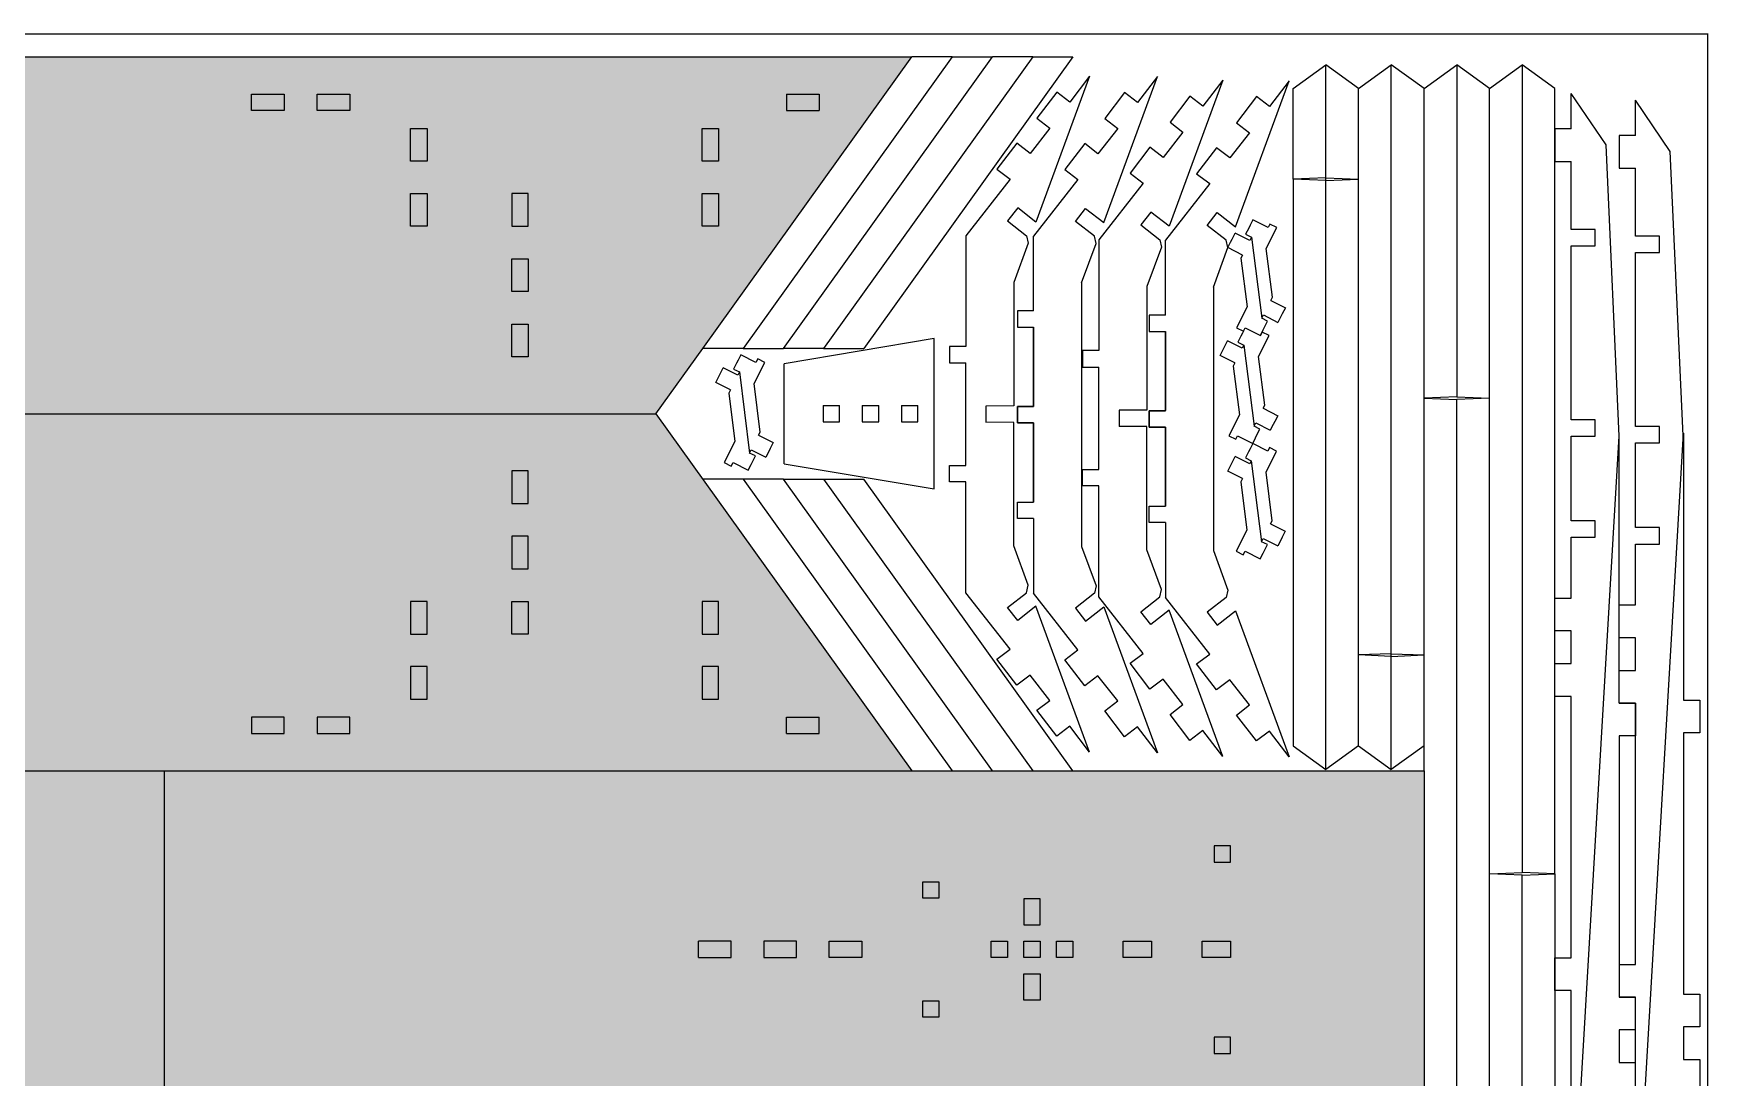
# Model space of a CAD drawing. Extents: x -2 to 647, y 1 to 401.
# Drawn here: x 273.1 to 598.1, y 198.5 to 401.1 of the extents above; entities that cross this region are included whole.
import ezdxf

# ---------------------------------------------------------------- set-up
doc = ezdxf.new("R2010")
doc.units = 0
doc.layers.get('0').update_dxf_attribs({"linetype": 'CONTINUOUS'})
doc.layers.add('PATTERN', color=4, linetype='CONTINUOUS')

msp = doc.modelspace()

# ---------------------------------------------------------------- hatches: boundary and pattern name
at = {"layer": 'PATTERN'}
h = msp.add_hatch(dxfattribs=at)
h.set_pattern_fill('ANGLE', color=256, scale=0.5, style=0)
h.set_pattern_definition([(0, (0, 0), (0, 3.4925), [2.54, -0.9525]), (90, (0, 0), (-3.4925, 2e-16), [2.54, -0.9525])])
edge = h.paths.add_edge_path()
edge.add_line((53.97, 188.68), (169.5, 188.68))
edge.add_line((53.97, 188.68), (53.97, 204.8))
edge.add_line((53.97, 230.79), (53.97, 204.8))
edge.add_line((53.97, 230.79), (53.97, 256.77))
edge.add_line((226.09, 188.68), (169.5, 188.68))
edge.add_line((459.93, 188.68), (226.09, 188.68))
edge.add_line((459.93, 188.68), (543.06, 188.68))
edge.add_line((543.06, 257.97), (543.06, 188.68))
edge.add_line((443.65, 257.97), (543.06, 257.97))
edge.add_line((393.95, 327.26), (443.65, 257.97))
edge.add_line((393.95, 327.26), (403.06, 339.96))
edge.add_line((403.06, 339.96), (443.65, 396.55))
edge.add_line((53.97, 396.55), (443.65, 396.55))
edge.add_line((4.27, 327.26), (53.97, 396.55))
edge.add_line((53.97, 257.97), (4.27, 327.26))

# ---------------------------------------------------------------- linework, layer by layer
for p, q in [((-1.91, 401.02), (598.09, 401.02)), ((598.08, 401.07), (598.08, 1.07)), ((53.97, 396.55), (443.65, 396.55)), ((367.54, 396.55), (367.54, 396.55)), ((403.06, 339.96), (443.65, 396.55)), ((451.47, 396.55), (410.88, 339.96)), ((418.69, 339.96), (459.28, 396.55)), ((467.1, 396.55), (426.51, 339.96)), ((474.91, 396.55), (434.32, 339.96)), ((451.47, 396.55), (443.65, 396.55)), ((451.47, 396.55), (459.28, 396.55)), ((467.1, 396.55), (459.28, 396.55)), ((467.1, 396.55), (474.91, 396.55)), ((517.66, 390.41), (524.01, 394.96)), ((530.36, 390.41), (524.01, 394.96)), ((524.01, 258.27), (524.01, 394.96)), ((530.36, 390.41), (536.71, 394.96)), ((543.06, 390.41), (536.71, 394.96)), ((536.71, 258.27), (536.71, 394.96)), ((543.06, 390.41), (549.41, 394.96)), ((549.41, 394.96), (549.41, 330.55)), ((555.76, 390.41), (549.41, 394.96)), ((555.76, 390.41), (562.11, 394.96)), ((568.46, 390.41), (562.11, 394.96)), ((562.11, 394.96), (562.11, 238.23)), ((478.14, 392.81), (467.72, 364.46)), ((478.14, 392.81), (474.29, 387.76)), ((480.9, 364.37), (491.3, 392.7)), ((491.3, 392.7), (487.46, 387.68)), ((503.98, 392.01), (493.56, 363.66)), ((503.98, 392.01), (500.12, 386.96)), ((506.48, 363.58), (516.88, 391.91)), ((516.88, 391.91), (513.04, 386.88)), ((517.66, 372.77), (517.66, 390.41)), ((530.36, 262.82), (530.36, 390.41)), ((543.06, 382.59), (543.06, 390.41)), ((555.76, 177.84), (555.76, 390.41)), ((568.46, 382.59), (568.46, 390.41)), ((315.47, 386.1), (315.47, 389.27)), ((315.47, 389.27), (321.82, 389.27)), ((321.82, 389.27), (321.82, 386.1)), ((328.17, 386.1), (328.17, 389.27)), ((328.17, 389.27), (334.52, 389.27)), ((334.52, 389.27), (334.52, 386.1)), ((419.29, 389.27), (419.29, 386.1)), ((419.29, 389.27), (425.64, 389.27)), ((425.64, 389.27), (425.64, 386.1)), ((471.76, 389.69), (467.91, 384.64)), ((474.29, 387.76), (471.76, 389.69)), ((484.94, 389.6), (481.08, 384.56)), ((487.46, 387.68), (484.94, 389.6)), ((497.6, 388.89), (493.75, 383.85)), ((500.12, 386.96), (497.6, 388.89)), ((510.52, 388.81), (506.67, 383.76)), ((513.04, 386.88), (510.52, 388.81)), ((578.39, 379.47), (571.63, 389.45)), ((571.63, 382.59), (571.63, 389.45)), ((590.87, 378.16), (584.11, 388.15)), ((584.11, 381.29), (584.11, 388.15)), ((321.82, 386.1), (315.47, 386.1)), ((334.52, 386.1), (328.17, 386.1)), ((419.29, 386.1), (425.64, 386.1)), ((467.91, 384.64), (470.43, 382.71)), ((481.08, 384.56), (483.59, 382.61)), ((493.75, 383.85), (496.27, 381.92)), ((506.67, 383.76), (509.17, 381.81)), ((346.34, 382.62), (349.52, 382.62)), ((346.34, 376.27), (346.34, 382.62)), ((349.52, 382.62), (349.52, 376.27)), ((402.9, 382.62), (406.08, 382.62)), ((402.9, 376.27), (402.9, 382.62)), ((406.08, 382.62), (406.08, 376.27)), ((470.43, 382.71), (466.6, 377.81)), ((483.59, 382.61), (479.77, 377.72)), ((496.27, 381.92), (492.44, 377.01)), ((509.17, 381.81), (505.35, 376.93)), ((543.06, 330.29), (543.06, 382.59)), ((571.63, 382.59), (568.46, 382.59)), ((568.46, 382.59), (568.46, 376.24)), ((568.46, 237.97), (568.46, 382.59)), ((584.11, 381.29), (580.94, 381.29)), ((580.94, 381.29), (580.94, 374.94)), ((464.02, 379.78), (460.16, 374.73)), ((466.6, 377.81), (464.02, 379.78)), ((477.2, 379.7), (473.34, 374.65)), ((479.77, 377.72), (477.2, 379.7)), ((489.86, 378.98), (486, 373.94)), ((492.44, 377.01), (489.86, 378.98)), ((502.78, 378.9), (498.92, 373.85)), ((505.35, 376.93), (502.78, 378.9)), ((580.94, 322.91), (578.39, 379.47)), ((593.42, 321.61), (590.87, 378.16)), ((349.52, 376.27), (346.34, 376.27)), ((406.08, 376.27), (402.9, 376.27)), ((460.16, 374.73), (462.69, 372.8)), ((473.34, 374.65), (475.87, 372.72)), ((486, 373.94), (488.53, 372.01)), ((498.92, 373.85), (501.45, 371.93)), ((568.46, 376.24), (571.63, 376.24)), ((571.63, 363.03), (571.63, 376.24)), ((580.94, 374.94), (584.11, 374.94)), ((584.11, 361.73), (584.11, 374.94)), ((462.69, 372.8), (454.11, 361.83)), ((475.87, 372.72), (467.27, 361.73)), ((488.53, 372.01), (479.95, 361.04)), ((501.45, 371.93), (492.85, 360.93)), ((524.01, 373.04), (517.66, 372.77)), ((524.01, 372.51), (517.66, 372.77)), ((517.66, 372.77), (517.66, 262.82)), ((524.01, 373.04), (530.36, 372.77)), ((524.01, 372.51), (530.36, 372.77)), ((346.34, 370.05), (349.52, 370.05)), ((346.34, 363.7), (346.34, 370.05)), ((349.52, 370.05), (349.52, 363.7)), ((369.13, 370.05), (365.96, 370.05)), ((365.96, 370.05), (365.96, 363.7)), ((369.13, 363.7), (369.13, 370.05)), ((402.9, 370.05), (406.08, 370.05)), ((402.9, 363.7), (402.9, 370.05)), ((406.08, 370.05), (406.08, 363.7)), ((464.19, 367.22), (462.23, 364.72)), ((467.72, 364.46), (464.19, 367.22)), ((462.23, 364.72), (465.92, 361.83)), ((475.39, 364.61), (477.35, 367.11)), ((479.08, 361.73), (475.39, 364.61)), ((477.35, 367.11), (480.9, 364.37)), ((490.03, 366.42), (488.07, 363.92)), ((493.56, 363.66), (490.03, 366.42)), ((500.97, 363.82), (502.93, 366.32)), ((502.93, 366.32), (506.48, 363.58)), ((349.52, 363.7), (346.34, 363.7)), ((365.96, 363.7), (369.13, 363.7)), ((406.08, 363.7), (402.9, 363.7)), ((454.11, 361.83), (454.11, 340.31)), ((465.92, 361.83), (466.23, 360.39)), ((467.27, 347.23), (467.27, 361.73)), ((479.4, 360.31), (479.08, 361.73)), ((479.95, 361.04), (479.95, 339.52)), ((488.07, 363.92), (491.76, 361.04)), ((491.76, 361.04), (492.07, 359.6)), ((492.85, 346.43), (492.85, 360.93)), ((504.66, 360.93), (500.97, 363.82)), ((504.98, 359.51), (504.66, 360.93)), ((576.28, 363.03), (571.63, 363.03)), ((576.28, 359.86), (576.28, 363.03)), ((588.76, 361.73), (584.11, 361.73)), ((588.76, 358.55), (588.76, 361.73)), ((466.23, 360.39), (463.41, 352.74)), ((476.59, 352.65), (479.4, 360.31)), ((492.07, 359.6), (489.25, 351.94)), ((502.17, 351.86), (504.98, 359.51)), ((571.63, 326.09), (571.63, 359.86)), ((571.63, 359.86), (576.28, 359.86)), ((584.11, 324.78), (584.11, 358.55)), ((584.11, 358.55), (588.76, 358.55)), ((365.96, 357.35), (369.13, 357.35)), ((365.96, 351), (365.96, 357.35)), ((369.13, 357.35), (369.13, 351)), ((369.13, 351), (365.96, 351)), ((463.41, 352.74), (463.41, 328.78)), ((476.59, 352.65), (476.59, 301.51)), ((489.25, 351.94), (489.25, 327.98)), ((502.17, 351.86), (502.17, 300.72)), ((365.96, 344.65), (369.13, 344.65)), ((365.96, 338.3), (365.96, 344.65)), ((369.13, 344.65), (369.13, 338.3)), ((467.27, 347.23), (464.14, 347.23)), ((464.14, 347.23), (464.14, 344.05)), ((492.85, 346.43), (489.72, 346.43)), ((489.72, 346.43), (489.72, 343.26)), ((447.99, 312.69), (447.99, 341.85)), ((464.14, 344.05), (467.27, 344.05)), ((467.27, 344.05), (467.27, 328.67)), ((467.27, 328.67), (467.27, 344.05)), ((489.72, 343.26), (492.85, 343.26)), ((492.85, 343.26), (492.85, 327.88)), ((492.85, 327.87), (492.85, 343.26)), ((369.13, 338.3), (365.96, 338.3)), ((393.95, 327.26), (403.06, 339.96)), ((410.88, 339.96), (403.06, 339.96)), ((410.88, 339.96), (418.69, 339.96)), ((426.51, 339.96), (418.69, 339.96)), ((426.51, 339.96), (434.32, 339.96)), ((450.94, 340.31), (450.93, 337.14)), ((454.11, 340.31), (450.94, 340.31)), ((479.95, 339.52), (476.77, 339.52)), ((476.77, 339.52), (476.77, 336.34)), ((418.82, 317.55), (418.82, 336.99)), ((450.93, 337.14), (454.11, 337.14)), ((454.11, 317.24), (454.11, 337.14)), ((476.77, 336.34), (479.95, 336.34)), ((479.95, 316.44), (479.95, 336.34)), ((463.41, 328.78), (458.02, 328.77)), ((458.02, 328.77), (458.02, 325.6)), ((467.27, 328.67), (464.14, 328.67)), ((464.14, 328.67), (464.14, 325.49)), ((464.14, 325.49), (464.14, 328.67)), ((464.14, 328.67), (467.27, 328.67)), ((464.14, 325.49), (464.14, 328.67)), ((549.41, 330.55), (543.06, 330.29)), ((543.06, 330.29), (549.41, 330.02)), ((543.06, 257.97), (543.06, 330.29)), ((549.41, 330.55), (555.76, 330.29)), ((555.76, 330.29), (549.41, 330.02)), ((549.41, 173.29), (549.41, 330.02)), ((4.27, 327.26), (393.95, 327.26)), ((393.95, 327.26), (443.65, 257.97)), ((463.41, 325.6), (458.02, 325.61)), ((463.41, 301.64), (463.41, 325.6)), ((464.14, 325.49), (467.27, 325.5)), ((467.27, 325.49), (464.14, 325.49)), ((467.27, 325.5), (467.27, 310.11)), ((467.27, 310.11), (467.27, 325.49)), ((489.25, 327.98), (483.86, 327.97)), ((483.86, 327.97), (483.86, 324.81)), ((492.85, 327.88), (489.72, 327.87)), ((489.72, 327.87), (489.72, 324.7)), ((489.72, 324.7), (489.72, 327.87)), ((489.72, 327.87), (492.85, 327.87)), ((489.72, 324.7), (489.72, 327.87)), ((576.26, 326.09), (571.63, 326.09)), ((576.26, 322.91), (576.26, 326.09)), ((489.25, 324.81), (483.86, 324.82)), ((489.25, 300.84), (489.25, 324.81)), ((492.85, 324.7), (489.72, 324.7)), ((489.72, 324.7), (492.85, 324.7)), ((492.85, 309.32), (492.85, 324.7)), ((492.85, 324.7), (492.85, 309.32)), ((571.63, 163.57), (580.94, 322.91)), ((571.63, 306.47), (571.63, 322.91)), ((571.63, 322.91), (576.26, 322.91)), ((580.94, 271.12), (580.94, 322.91)), ((588.74, 324.78), (584.11, 324.78)), ((584.11, 164.15), (593.42, 323.49)), ((588.74, 321.61), (588.74, 324.78)), ((593.42, 323.49), (593.42, 271.7)), ((584.11, 305.17), (584.11, 321.61)), ((584.11, 321.61), (588.74, 321.61)), ((369.13, 316.22), (365.96, 316.22)), ((365.96, 316.22), (365.96, 309.87)), ((369.13, 309.87), (369.13, 316.22)), ((450.94, 314.06), (450.93, 317.24)), ((450.93, 317.24), (454.11, 317.24)), ((476.77, 313.27), (476.77, 316.44)), ((476.77, 316.44), (479.95, 316.44)), ((410.88, 314.56), (403.06, 314.56)), ((410.88, 314.56), (451.47, 257.97)), ((418.69, 314.56), (410.88, 314.56)), ((459.28, 257.97), (418.69, 314.56)), ((418.69, 314.56), (426.51, 314.56)), ((426.51, 314.56), (467.1, 257.97)), ((426.51, 314.56), (434.32, 314.56)), ((474.91, 257.97), (434.32, 314.56)), ((454.11, 314.06), (450.94, 314.06)), ((454.11, 292.54), (454.11, 314.06)), ((479.95, 313.27), (476.77, 313.27)), ((479.95, 291.75), (479.95, 313.27)), ((365.96, 309.87), (369.13, 309.87)), ((464.14, 306.94), (464.14, 310.11)), ((464.14, 310.11), (467.27, 310.11)), ((489.72, 306.14), (489.72, 309.32)), ((489.72, 309.32), (492.85, 309.32)), ((467.27, 306.94), (464.14, 306.94)), ((467.27, 306.94), (467.27, 292.44)), ((492.85, 306.14), (489.72, 306.14)), ((492.85, 306.14), (492.85, 291.64)), ((576.28, 306.47), (571.63, 306.47)), ((576.28, 303.3), (576.28, 306.47)), ((369.13, 303.52), (365.96, 303.52)), ((365.96, 303.52), (365.96, 297.17)), ((369.13, 297.17), (369.13, 303.52)), ((571.63, 291.48), (571.63, 303.3)), ((571.63, 303.3), (576.28, 303.3)), ((588.76, 305.17), (584.11, 305.17)), ((588.76, 301.99), (588.76, 305.17)), ((466.23, 293.98), (463.41, 301.64)), ((476.59, 301.51), (479.4, 293.86)), ((492.07, 293.19), (489.25, 300.84)), ((502.17, 300.72), (504.98, 293.06)), ((584.11, 290.17), (584.11, 301.99)), ((584.11, 301.99), (588.76, 301.99)), ((365.96, 297.17), (369.13, 297.17)), ((462.69, 281.57), (454.11, 292.54)), ((462.23, 289.66), (465.92, 292.54)), ((465.92, 292.54), (466.23, 293.98)), ((479.4, 293.86), (479.08, 292.44)), ((491.76, 291.75), (492.07, 293.19)), ((504.98, 293.06), (504.66, 291.64)), ((349.52, 290.82), (346.34, 290.82)), ((346.34, 290.82), (346.34, 284.47)), ((349.52, 284.47), (349.52, 290.82)), ((365.96, 290.82), (369.13, 290.82)), ((365.96, 284.47), (365.96, 290.82)), ((369.13, 290.82), (369.13, 284.47)), ((406.08, 290.82), (402.9, 290.82)), ((402.9, 290.82), (402.9, 284.47)), ((406.08, 284.47), (406.08, 290.82)), ((464.19, 287.16), (462.23, 289.66)), ((467.72, 289.92), (464.19, 287.16)), ((475.87, 281.44), (467.27, 292.44)), ((478.14, 261.57), (467.72, 289.92)), ((479.08, 292.44), (475.39, 289.55)), ((475.39, 289.55), (477.35, 287.05)), ((477.35, 287.05), (480.9, 289.79)), ((488.53, 280.78), (479.95, 291.75)), ((480.9, 289.79), (491.3, 261.46)), ((488.07, 288.86), (491.76, 291.75)), ((501.45, 280.65), (492.85, 291.64)), ((504.66, 291.64), (500.97, 288.76)), ((568.46, 285.13), (568.46, 291.48)), ((568.46, 291.48), (571.63, 291.48)), ((580.94, 290.17), (584.11, 290.17)), ((490.03, 286.36), (488.07, 288.86)), ((493.56, 289.13), (490.03, 286.36)), ((503.98, 260.78), (493.56, 289.13)), ((500.97, 288.76), (502.93, 286.26)), ((502.93, 286.26), (506.48, 289)), ((506.48, 289), (516.88, 260.67)), ((346.34, 284.47), (349.52, 284.47)), ((369.13, 284.47), (365.96, 284.47)), ((402.9, 284.47), (406.08, 284.47)), ((571.63, 285.13), (568.46, 285.13)), ((571.63, 278.78), (571.63, 285.13)), ((584.11, 283.82), (580.94, 283.82)), ((584.11, 277.47), (584.11, 283.82)), ((460.16, 279.64), (462.69, 281.57)), ((464.02, 274.6), (460.16, 279.64)), ((473.34, 279.52), (475.87, 281.44)), ((477.2, 274.47), (473.34, 279.52)), ((486, 278.85), (488.53, 280.78)), ((498.92, 278.72), (501.45, 280.65)), ((536.71, 280.71), (530.36, 280.46)), ((536.71, 280.19), (530.36, 280.46)), ((536.71, 280.71), (543.06, 280.46)), ((536.71, 280.19), (543.06, 280.46)), ((349.52, 278.25), (346.34, 278.25)), ((346.34, 278.25), (346.34, 271.9)), ((349.52, 271.9), (349.52, 278.25)), ((406.08, 278.25), (402.9, 278.25)), ((402.9, 278.25), (402.9, 271.9)), ((406.08, 271.9), (406.08, 278.25)), ((466.6, 276.57), (464.02, 274.6)), ((470.43, 271.66), (466.6, 276.57)), ((479.77, 276.44), (477.2, 274.47)), ((483.59, 271.56), (479.77, 276.44)), ((489.86, 273.8), (486, 278.85)), ((502.78, 273.67), (498.92, 278.72)), ((568.46, 272.43), (568.46, 278.78)), ((568.46, 278.78), (571.63, 278.78)), ((580.94, 277.47), (584.11, 277.47)), ((492.44, 275.77), (489.86, 273.8)), ((496.27, 270.87), (492.44, 275.77)), ((505.35, 275.65), (502.78, 273.67)), ((509.17, 270.76), (505.35, 275.65)), ((346.34, 271.9), (349.52, 271.9)), ((402.9, 271.9), (406.08, 271.9)), ((467.91, 269.74), (470.43, 271.66)), ((471.76, 264.69), (467.91, 269.74)), ((481.08, 269.61), (483.59, 271.56)), ((493.75, 268.94), (496.27, 270.87)), ((506.67, 268.81), (509.17, 270.76)), ((571.63, 272.43), (568.46, 272.43)), ((571.63, 221.71), (571.63, 272.43)), ((584.11, 271.12), (580.94, 271.12)), ((580.94, 271.12), (584.11, 271.12)), ((584.11, 220.4), (584.11, 271.12)), ((584.11, 271.12), (584.11, 264.77)), ((593.42, 271.7), (596.59, 271.7)), ((596.59, 271.7), (596.59, 265.35)), ((321.82, 268.42), (315.47, 268.42)), ((315.47, 268.42), (315.47, 265.25)), ((321.82, 265.25), (321.82, 268.42)), ((328.17, 268.42), (328.17, 265.25)), ((334.52, 268.42), (328.17, 268.42)), ((334.52, 265.25), (334.52, 268.42)), ((419.29, 265.25), (419.29, 268.42)), ((419.29, 268.42), (425.64, 268.42)), ((425.64, 265.25), (425.64, 268.42)), ((474.29, 266.62), (471.76, 264.69)), ((478.14, 261.57), (474.29, 266.62)), ((484.94, 264.56), (481.08, 269.61)), ((487.46, 266.49), (484.94, 264.56)), ((491.3, 261.46), (487.46, 266.49)), ((497.6, 263.89), (493.75, 268.94)), ((510.52, 263.77), (506.67, 268.81)), ((315.47, 265.25), (321.82, 265.25)), ((328.17, 265.25), (334.52, 265.25)), ((419.29, 265.25), (425.64, 265.25)), ((500.12, 265.82), (497.6, 263.89)), ((503.98, 260.78), (500.12, 265.82)), ((513.04, 265.69), (510.52, 263.77)), ((516.88, 260.67), (513.04, 265.69)), ((580.94, 264.77), (580.94, 214.05)), ((584.11, 264.77), (580.94, 264.77)), ((593.42, 265.35), (593.42, 214.63)), ((596.59, 265.35), (593.42, 265.35)), ((517.66, 262.82), (524.01, 258.27)), ((530.36, 262.82), (524.01, 258.27)), ((530.36, 262.82), (536.71, 258.27)), ((543.06, 262.82), (536.71, 258.27)), ((53.97, 257.97), (443.65, 257.97)), ((298.52, 257.97), (298.52, 188.68)), ((443.65, 257.97), (543.06, 257.97)), ((543.06, 257.97), (543.06, 188.68)), ((502.3, 243.42), (502.3, 240.24)), ((505.48, 243.42), (502.3, 243.42)), ((505.48, 240.24), (505.48, 243.42)), ((502.3, 240.24), (505.48, 240.24)), ((555.76, 237.97), (562.11, 238.23)), ((562.11, 237.7), (555.76, 237.97)), ((568.46, 237.97), (562.11, 238.23)), ((562.11, 237.7), (568.46, 237.97)), ((562.11, 173.29), (562.11, 237.7)), ((568.46, 237.97), (568.46, 185.66)), ((445.74, 236.45), (448.88, 236.45)), ((445.74, 233.28), (445.74, 236.45)), ((448.88, 236.45), (448.88, 233.28)), ((448.88, 233.28), (445.74, 233.28)), ((465.36, 233.17), (465.36, 228.09)), ((468.53, 233.17), (465.36, 233.17)), ((468.53, 228.09), (468.53, 233.17)), ((465.36, 228.09), (468.53, 228.09)), ((408.54, 224.92), (402.19, 224.92)), ((402.19, 221.74), (402.19, 224.92)), ((408.54, 221.74), (408.54, 224.92)), ((414.89, 224.92), (414.89, 221.74)), ((421.24, 224.92), (414.89, 224.92)), ((421.24, 221.74), (421.24, 224.92)), ((427.59, 224.92), (433.94, 224.92)), ((427.59, 221.74), (427.59, 224.92)), ((433.94, 224.92), (433.94, 221.74)), ((459.01, 221.74), (459.01, 224.92)), ((459.01, 224.91), (462.19, 224.91)), ((462.19, 224.91), (462.19, 221.74)), ((465.36, 221.74), (465.36, 224.92)), ((465.36, 224.92), (468.53, 224.92)), ((468.53, 224.92), (468.53, 221.74)), ((471.71, 224.92), (474.88, 224.92)), ((471.71, 221.74), (471.71, 224.92)), ((474.88, 224.92), (474.88, 221.74)), ((484.67, 224.92), (490.17, 224.92)), ((484.67, 221.74), (484.67, 224.92)), ((490.17, 224.92), (490.17, 221.74)), ((499.98, 221.74), (499.98, 224.92)), ((499.98, 224.92), (505.48, 224.92)), ((505.48, 224.92), (505.48, 221.74)), ((402.19, 221.74), (408.54, 221.74)), ((414.89, 221.74), (421.24, 221.74)), ((433.94, 221.74), (427.59, 221.74)), ((462.19, 221.74), (459.01, 221.74)), ((468.53, 221.74), (465.36, 221.74)), ((474.88, 221.74), (471.71, 221.74)), ((490.17, 221.74), (484.67, 221.74)), ((505.48, 221.74), (499.98, 221.74)), ((568.46, 215.36), (568.46, 221.71)), ((568.46, 221.71), (571.63, 221.71)), ((465.36, 218.57), (468.53, 218.57)), ((465.36, 213.49), (465.36, 218.57)), ((468.53, 218.57), (468.53, 213.49)), ((580.94, 220.4), (584.11, 220.4)), ((571.63, 215.36), (568.46, 215.36)), ((571.63, 163.57), (571.63, 215.36)), ((593.42, 214.63), (596.59, 214.63)), ((596.59, 214.63), (596.59, 208.28)), ((445.74, 213.37), (448.88, 213.37)), ((445.74, 210.2), (445.74, 213.37)), ((448.88, 213.37), (448.88, 210.2)), ((468.53, 213.49), (465.36, 213.49)), ((584.11, 214.05), (580.94, 214.05)), ((580.94, 214.05), (584.11, 214.05)), ((584.11, 162.26), (584.11, 214.05)), ((448.88, 210.2), (445.74, 210.2)), ((596.59, 208.28), (593.42, 208.28)), ((593.42, 208.28), (593.42, 201.93)), ((502.3, 206.3), (502.3, 203.13)), ((505.48, 206.3), (502.3, 206.3)), ((505.47, 203.13), (505.48, 206.3)), ((584.11, 207.7), (580.94, 207.7)), ((580.94, 207.7), (580.94, 201.35)), ((502.3, 203.13), (505.47, 203.13)), ((593.42, 201.93), (596.59, 201.93)), ((596.59, 201.93), (596.59, 195.58)), ((580.94, 201.35), (584.11, 201.35))]:
    msp.add_line(p, q)
at = {"color": 7}
for points in [[(509.83, 364.89), (509.31, 363.85), (509.02, 363.28), (508.43, 362.11)], [(512.78, 363.4), (509.83, 364.89)], [(513.12, 364.08), (512.78, 363.4)], [(514.48, 363.4), (513.12, 364.08)], [(504.98, 359.51), (505.51, 360.56), (505.82, 361.17), (506.42, 362.35)], [(509.25, 360.92), (506.42, 362.35)], [(508.43, 362.11), (509.56, 361.54)], [(509.56, 361.54), (509.25, 360.92)], [(509.56, 361.54), (511.56, 345.81)], [(512.42, 359.32), (514.48, 363.4)], [(507.82, 358.08), (504.98, 359.51)], [(507.82, 358.08), (507.5, 357.46)], [(507.5, 357.46), (508.7, 348.04)], [(513.62, 349.89), (512.42, 359.32)], [(508.7, 348.04), (506.64, 343.96)], [(513.3, 349.27), (513.62, 349.89)], [(513.3, 349.27), (516.14, 347.84)], [(516.14, 347.84), (515.55, 346.68), (515.28, 346.14), (514.71, 345)], [(511.29, 342.46), (511.85, 343.57), (512.12, 344.11), (512.69, 345.24)], [(511.56, 345.81), (511.87, 346.44)], [(512.69, 345.24), (511.56, 345.81)], [(511.87, 346.44), (514.71, 345)], [(447.99, 341.85), (418.82, 336.99)], [(503.5, 338.57), (504.02, 339.61), (504.33, 340.23), (504.93, 341.41)], [(507.76, 339.98), (504.93, 341.41)], [(506.64, 343.96), (508, 343.27)], [(508, 343.27), (507.82, 342.91), (507.53, 342.34), (506.94, 341.17)], [(508, 343.27), (508.34, 343.95)], [(508.34, 343.95), (511.29, 342.46)], [(510.94, 338.37), (513, 342.46)], [(511.64, 343.14), (511.29, 342.46)], [(513, 342.46), (511.64, 343.14)], [(410.42, 338.73), (409.89, 337.69), (409.6, 337.12), (409.01, 335.95)], [(413.36, 337.24), (410.42, 338.73)], [(506.33, 337.14), (503.5, 338.57)], [(506.94, 341.17), (508.08, 340.6)], [(508.08, 340.6), (507.76, 339.98)], [(508.08, 340.6), (510.07, 324.87)], [(512.13, 328.95), (510.94, 338.37)], [(405.57, 333.35), (406.09, 334.4), (406.41, 335.02), (407, 336.19)], [(409.83, 334.76), (407, 336.19)], [(409.01, 335.95), (410.15, 335.38)], [(410.15, 335.38), (409.83, 334.76)], [(410.15, 335.38), (412.14, 319.65)], [(413.01, 333.16), (415.07, 337.24)], [(413.71, 337.92), (413.36, 337.24)], [(415.07, 337.24), (413.71, 337.92)], [(506.33, 337.14), (506.02, 336.52)], [(506.02, 336.52), (507.21, 327.09)], [(408.4, 331.92), (405.57, 333.35)], [(408.4, 331.92), (408.09, 331.3)], [(414.2, 323.73), (413.01, 333.16)], [(408.09, 331.3), (409.28, 321.88)], [(426.4, 328.86), (429.58, 328.86)], [(426.4, 328.86), (426.4, 325.68)], [(429.58, 325.68), (429.58, 328.86)], [(434.02, 328.86), (437.2, 328.86)], [(434.02, 328.86), (434.02, 325.68)], [(437.2, 325.68), (437.2, 328.86)], [(441.64, 328.86), (444.82, 328.86)], [(441.64, 328.86), (441.64, 325.68)], [(444.82, 325.68), (444.82, 328.86)], [(511.82, 328.33), (512.13, 328.95)], [(511.82, 328.33), (514.65, 326.9)], [(426.4, 325.68), (429.58, 325.68)], [(434.02, 325.68), (437.2, 325.68)], [(441.64, 325.68), (444.82, 325.68)], [(507.21, 327.09), (505.15, 323.01)], [(510.07, 324.87), (510.39, 325.49)], [(510.39, 325.49), (513.22, 324.06)], [(514.65, 326.9), (514.07, 325.74), (513.79, 325.2), (513.22, 324.06)], [(409.28, 321.88), (407.22, 317.8)], [(413.89, 323.11), (414.2, 323.73)], [(413.89, 323.11), (416.72, 321.68)], [(505.15, 323.01), (506.51, 322.33)], [(506.51, 322.33), (506.86, 323.01)], [(506.86, 323.01), (509.8, 321.52)], [(509.8, 321.52), (510.36, 322.62), (510.63, 323.16), (511.2, 324.3)], [(511.2, 324.3), (510.07, 324.87)], [(411.87, 316.3), (412.43, 317.41), (412.71, 317.95), (413.28, 319.08)], [(412.14, 319.65), (412.46, 320.28)], [(413.28, 319.08), (412.14, 319.65)], [(412.46, 320.28), (415.29, 318.85)], [(416.72, 321.68), (416.14, 320.52), (415.86, 319.98), (415.29, 318.85)], [(504.96, 316.14), (505.48, 317.18), (505.79, 317.8), (506.39, 318.98)], [(509.22, 317.55), (506.39, 318.98)], [(509.8, 321.52), (509.28, 320.48), (508.99, 319.91), (508.4, 318.74)], [(508.4, 318.74), (509.53, 318.17)], [(512.75, 320.03), (509.8, 321.52)], [(512.39, 315.94), (514.45, 320.02)], [(513.09, 320.71), (512.75, 320.03)], [(514.45, 320.02), (513.09, 320.71)], [(407.22, 317.8), (408.58, 317.11)], [(408.58, 317.11), (408.93, 317.79)], [(408.93, 317.79), (411.87, 316.3)], [(418.82, 317.55), (447.99, 312.69)], [(507.79, 314.71), (504.96, 316.14)], [(509.53, 318.17), (509.22, 317.55)], [(509.53, 318.17), (511.53, 302.44)], [(513.59, 306.52), (512.39, 315.94)], [(507.79, 314.71), (507.48, 314.09)], [(507.48, 314.09), (508.67, 304.66)], [(513.28, 305.9), (513.59, 306.52)], [(513.28, 305.9), (516.11, 304.47)], [(508.67, 304.66), (506.61, 300.58)], [(511.53, 302.44), (511.84, 303.06)], [(512.66, 301.87), (511.53, 302.44)], [(511.84, 303.06), (514.68, 301.63)], [(516.11, 304.47), (515.53, 303.31), (515.25, 302.77), (514.68, 301.63)], [(506.61, 300.58), (507.97, 299.9)], [(507.97, 299.9), (508.31, 300.58)], [(508.31, 300.58), (511.26, 299.09)], [(511.26, 299.09), (511.82, 300.19), (512.09, 300.73), (512.66, 301.87)]]:
    msp.add_lwpolyline(points, dxfattribs=at)

doc.saveas('drawing.dxf')
